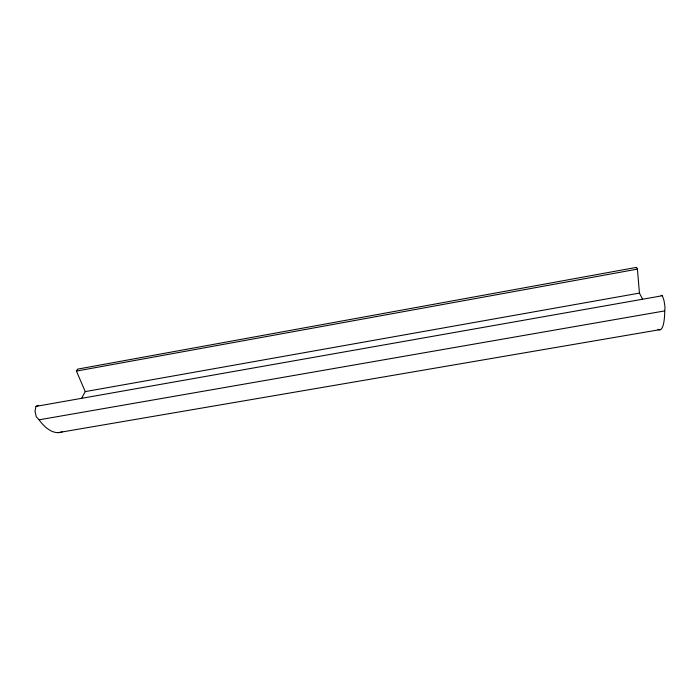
<?xml version="1.0" encoding="UTF-8"?>
<svg xmlns="http://www.w3.org/2000/svg" width="700" height="700" viewBox="0 0 700 700"><rect width="100%" height="100%" fill="white"/><g stroke="black" fill="none" stroke-linecap="round" stroke-linejoin="round"><path stroke-width="1.05" d="M657.965 329.324A62.274 11.366 80.3 0 0 664.738 310.905L665 306.88L664.011 300.571L662.358 295.741L661.028 295.234M38.614 405.256L35.98 406.385L35 411.154L36.278 416.745L39.051 419.825A56.131 26.162 79 0 0 62.204 431.882M81.69 398.125L85.251 391.606L639.441 293.099L642.407 298.848M85.251 391.606L76.414 371.088L77.551 369.136L636.484 267.374L637.429 269.124L639.441 293.099M76.414 371.088L637.429 269.124M35.98 406.385L662.358 295.741M39.051 419.825L664.738 310.905M58.266 432.626L660.634 329.534"/></g></svg>
